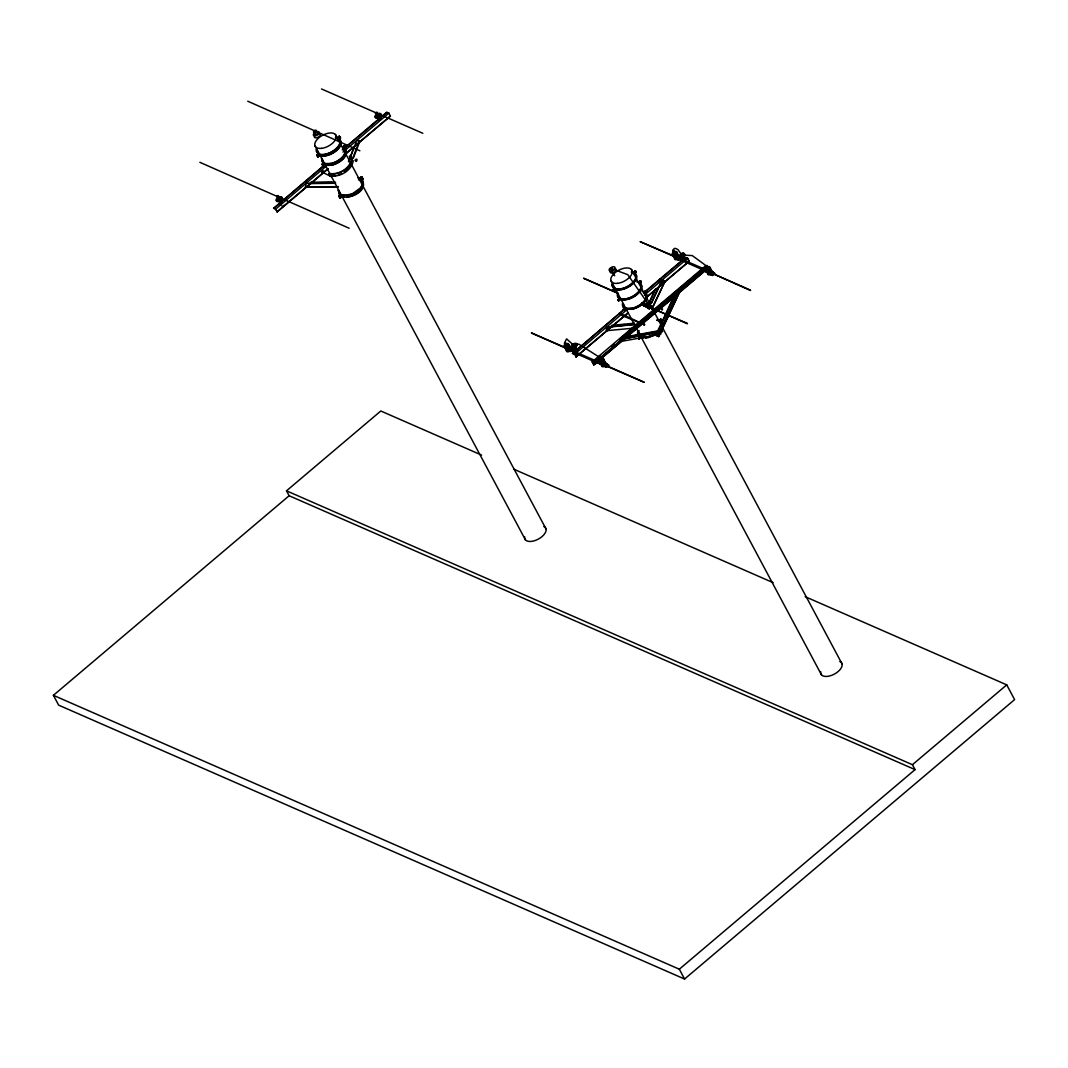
<?xml version="1.0" encoding="UTF-8"?>
<svg xmlns="http://www.w3.org/2000/svg" width="1068" height="1068" viewBox="0 0 1068 1068"><rect width="100%" height="100%" fill="white"/><g stroke="black" fill="none" stroke-linecap="round" stroke-linejoin="round"><path stroke-width="1.5" d="M661.372 325.473L661.386 323.564M617.357 294.02L617.331 295.969L619.854 299.214L618.105 300.482L620.375 299.08A12.883 6.728 -28.1 0 0 636.915 294.354A12.883 6.728 -28.1 0 0 638.984 283.327C637.89 282.379 641.054 279.99 641.281 281.912L639.518 283.18L638.944 282.353L640.386 280.937L638.998 283.314M617.704 296.664L617.758 293.9M618.105 296.477L618.118 294.594M597.96 363.24C596.331 357.606 598.294 364.362 601.698 364.054M597.946 362.372L598.053 361.037L599.001 361.692M601.858 364.281C593.568 362.426 600.203 360.944 597.666 361.238C597.332 358.528 597.853 363.761 598.721 361.892M600.59 361.932L599.442 363.547L598.387 361.505M598.187 361.505C596.198 360.37 601.418 364.468 598.347 361.331M600.723 363.254C598.013 364.121 601.15 361.011 598.507 361.358M600.576 363.08C601.604 362.599 597.279 364.028 600.456 361.892M621.856 339.183L621.83 341.44L621.643 338.836M623.752 338.89L662.454 331.334L623.752 338.89L621.87 338.062M660.344 331.667L660.531 334.257L660.571 330.88L662.454 331.707M323.511 164.258L323.457 165.3M341.359 158.705L341.346 159.426M705.654 271.165L706.415 271.352M706.469 270.151L706.162 271.552L707.323 272.22M707.323 270.711L707.51 272.073L706.322 270.858M705.828 271.098C707.203 268.535 704.399 271.552 706.869 272.06M707.163 272.086L706.963 270.658M703.839 271.365L703.278 270.351L707.056 271.365M683.587 259.431L683.72 259.23A1.909 1.509 -66.4 0 1 684.041 258.95L684.107 259.083A1.909 1.509 -66.4 0 1 683.787 259.364L683.654 259.431M598.187 361.745L598.44 362.439M599.014 362.332L598.254 363.227L595.423 361.398L594.329 362.332L595.196 363.574L594.329 362.332M600.59 362.76L599.629 363.494M596.077 363.494C592.86 361.238 597.599 364.148 595.17 362.893C596.358 363.28 596.598 362.906 595.317 361.825C595.036 363.828 598.067 363.627 598.214 362.145M594.956 362.292L595.944 362.826L595.103 362.893M598.08 361.625L597.012 360.597L598.173 361.064M598.133 361.251L597.079 360.53M575.959 354.776L576.653 354.389M576.012 353.188L576.68 354.322L576.173 353.268M597.546 362.8C599.655 364.589 599.629 360.423 598.254 363.227M600.803 362.079C597.786 362.586 603.206 364.495 600.149 363.814M598.214 361.932L598.627 363.24M600.323 362.506L601.871 364.095M704.293 271.299L703.011 270.778L703.959 270.658M703.745 271.272L703.078 270.805L703.799 271.058M594.809 362.666L595.677 363.067L594.983 362.893M598.481 360.957L596.785 360.584L597.96 361.398M597.279 360.45L597.8 361.171L597.292 360.557M339.237 138.146L338.609 137.291L339.33 138.266M318.05 154.847L318.544 155.995L318.144 154.967M353.268 160.721C351.813 170.733 339.29 177.742 329.718 175.833L329.211 173.403C338.289 175.219 350.171 168.57 351.546 159.065L349.329 156.369L349.877 155.901L352.213 158.758C350.758 168.771 338.236 175.779 328.664 173.87M634.899 324.272L606.998 327.022L606.49 330.706L606.757 327.302L634.659 324.552M573.369 351.479C573.356 349.102 574.571 351.439 575.038 351.265C573.77 350.664 573.009 352.013 573.903 352.48L572.702 351.492M574.531 351.198L573.449 352.066L573.81 350.077M574.851 351.706L573.81 350.397L573.463 351.919M575.438 351.893L575.879 351.505M575.185 351.185L576.159 351.759L574.29 350.931L576.266 351.826L574.357 350.664L574.731 351.933M339.958 196.312L340.185 196.592M361.438 178.596L361.825 179.13M377.845 114.743C381.757 114.57 374.694 117.921 377.538 114.903M597.826 361.051L596.972 360.81M572.849 351.038L573.035 350.09L572.875 350.825M573.236 351.305L573.529 350.411L572.822 350.518M573.796 351.465C573.236 351.706 574.491 351.412 574.197 350.331M573.89 351.546L573.262 350.171M572.595 350.958L573.836 352.32L573.983 351.666M576.146 351.879L574.985 351.385L575.839 351.959M344.07 147.437L343.669 146.69L344.457 147.811M643.657 305.461L643.136 302.978M642.949 304.393L643.657 303.979C645.953 304.18 642.936 306.369 642.349 304.113M644.284 304.594L645.019 304.513L643.817 305.515M643.016 304.807C643.31 306.823 647.021 304.58 644.591 303.859M645.913 304.727L642.589 303.272L645.646 304.74L645.165 306.022L643.964 305.702L645.005 306.409M644.418 303.779C644.057 307.063 647.382 304.113 644.979 306.276M646.047 306.329L648.183 303.566L648.356 304.874M635.273 272.153L635.019 272.126M659.85 320.2L660.852 320.534L660.184 320.347M625.808 307.971L572.568 353.481L624.606 309.133M644.391 303.819L642.202 303.632L642.696 303.085M642.722 303.272L642.375 304.46M573.623 352.24L573.009 350.958M618.973 299.841L619.28 300.015M638.611 282.633A12.883 6.728 -28.1 0 1 636.555 293.673A12.883 6.728 -28.1 0 1 620.027 298.373L618.265 300.081L619.974 298.733L621.95 299.227A13.337 6.969 -28.1 0 0 636.808 293.78L636.822 293.713A13.337 6.969 -28.1 0 0 640.546 283.487M639.825 282.139L640.039 282.326M706.015 270.484L705.254 271.205L706.482 271.192M323.631 171.494L322.616 170.106L321.548 171.881L331.027 176.474L332.508 175.739L332.135 174.111L330.653 174.832L331.027 176.474M617.771 293.313L583.542 278.227L617.878 293.073M645.539 304.58L643.083 303.339M644.818 306.222C644.084 302.871 644.538 304.874 643.537 304.927M645.005 305.795C647.181 308.438 641.454 301.657 646.407 305.582M642.028 304.06L644.164 305.595L644.765 304.487M644.097 305.168C646.006 303.058 644.231 307.143 644.485 304.847M641.948 303.152L645.606 305.248L644.858 304.46M645.993 305.501L644.485 304.206M679.355 256.801L682.038 253.837M682.385 260.993L680.917 258.322M680.89 260.165C683.707 263.529 681.531 256.56 680.97 259.471M682.238 259.511L682.826 260.952L680.703 259.391M680.516 259.27L680.543 258.469L683.12 258.977M682.292 258.923L681.758 260.272L680.583 258.523M682.011 259.471L681.237 260.405L682.038 259.884M681.17 259.858L682.372 260.298L681.09 259.871M682.345 260.071L683.2 259.097M681.184 258.589C683.333 258.616 683.186 260.872 681.985 258.897M682.812 260.272L682.479 258.923M682.919 259.164L682.719 260.378L681.01 260.392L681.838 260.766M600.964 357.9L600.269 358.728L599.629 358.074L600.697 357.406L600.016 358.701M641.948 303.646C641.334 302.831 643.47 305.755 644.712 306.156M642.095 303.499L644.324 305.662M643.43 305.168L643.323 303.432M644.752 305.715L645.352 304.781L646.527 305.314M643.363 304.473L642.789 303.566M643.056 304.46L643.657 303.979M644.338 305.595L643.51 304.086M643.47 304.767C645.165 303.152 643.83 305.675 642.576 304.407M648.863 304.126L649.971 303.966L649.704 304.874A2.75 1.442 -28.1 0 1 648.69 305.728C644.431 307.918 651.507 308.065 649.931 305.408M649.905 304.567C652.668 306.196 644.178 307.731 649.371 308.839L651.987 306.623L650.172 305.448M682.666 260.245L682.719 259.991M344.337 147.664L344.136 147.064M599.215 362.626L600.056 361.972M599.402 362.466L599.415 363.4L600.55 363.013M703.612 270.872L704.039 271.486M706.696 268.615A2.617 1.362 -28.1 0 0 706.282 270.858C707.457 272.687 706.375 272.14 706.602 270.711A2.336 1.215 -28.1 0 0 707.977 271.753A2.336 1.215 -28.1 0 0 710.634 270.097A2.336 1.215 -28.1 0 0 709.739 268.709M707.176 271.419L707.55 270.685M359.222 191.119L359.208 190.745M323.924 164.953L323.697 165.3M323.644 165.233L323.551 164.445M597.679 361.398L597.466 362.452M599.001 362.439L598.04 363.254M599.575 362.386L600.99 363.828M600.496 362.626L600.309 363.547M600.376 362.533L600.069 363.627L600.51 362.573M363.494 185.111C361.518 192.16 353.842 195.991 347.047 196.939M643.51 303.125C644.271 304.821 641.387 302.524 642.455 304.18M573.543 351.265L574.517 350.571M595.423 361.398C596.785 360.81 596.545 363.254 596.158 360.784L597.252 359.849L598.12 361.091M639.078 330.533L638.384 334.591M644.137 304.473L643.15 303.499M645.299 305.074C644.551 303.098 644.525 307.864 645.9 305.074M680.917 259.858L681.638 260.619L682.318 259.751M597.639 361.825L597.226 360.81M573.115 351.025L573.73 350.317M597.426 362.666L596.158 360.784M597.666 362.332L598.828 362.533M348.462 161.548L354.309 146.343M348.689 161.655L356.872 140.349L359.782 141.376L353.361 158.117M352.841 157.917L359.275 141.176M643.817 303.753L643.256 304.407L644.378 303.993M646.3 305.942L645.953 304.807M707.19 270.965L707.603 271.699M707.497 271.058L707.39 272.033M680.396 258.696L681.344 260.272M595.063 362.466L595.957 362.826M680.516 258.75L680.516 259.497M680.984 258.963L680.984 259.698M681.678 259.537L682.132 259.738M648.396 304.954L646.701 305.501L646.314 304.781L647.769 303.232M649.611 302.952L647.875 304.767L646.127 304.887M649.811 303.339L648.556 305.261M576.466 349.797L576.279 349.783A1.762 1.388 -66.4 0 0 575.959 350.064L576.026 350.197A1.762 1.388 -66.4 0 0 576.36 349.917L576.48 349.743M649.09 302.538L655.298 289.281M658.742 281.925L660.131 278.975L665.004 281.244L651.894 309.226M648.676 304.14L655.578 289.415M659.023 282.059L660.131 278.975M651.186 303.445L662.227 279.896M651.24 303.486L662.28 279.936M651.667 309.119L665.004 281.244M658.702 336.607L679.208 292.846L658.702 336.607L655.712 335.152L674.802 294.421M656.206 335.392L676.004 293.139M657.808 336.073L678.313 292.312L658.088 336.206L655.712 335.152M643.096 304.206L643.644 303.272M564.852 342.267L566.587 338.876L573.823 345.351M595.196 362.346L595.957 363.147M642.495 303.379L641.841 303.379M598.093 361.785L598.16 362.519M600.109 362.519L600.576 362.119A2.336 1.215 -28.1 0 0 601.618 363.614A2.336 1.215 -28.1 0 0 604.515 361.798A2.336 1.215 -28.1 0 0 603.046 360.597M682.372 260.005L683.066 261.033L682.011 260.272M682.599 260.325L682.852 261.019M682.706 260.445L681.598 260.645M598.801 362.105L599.629 361.892M573.623 351.065L574.304 350.718M644.671 304.861L643.256 305.021L643.937 305.488M645.82 305.622L644.832 306.022M705.708 270.364L706.535 269.844M278.107 198.741C277.146 201.318 282.312 197.86 279.215 198.061M605.089 365.149L606.344 364.655L605.129 365.683A1.629 0.854 -28.1 0 0 606.504 364.548A1.629 0.854 -28.1 0 0 606.37 363.561L608.747 365.349L606.384 367.339L604.021 365.55M351.519 165.3L344.604 172.068M597.84 361.331L597.399 361.091M648.476 307.023L649.571 308.252L651.146 306.93L649.918 306.382M649.397 305.915L647.969 306.77M573.289 351.839L574.357 351.372L573.876 350.771M574.077 351.799L574.758 351.345M681.09 258.87L681.357 260.178M323.337 164.232L323.551 164.966L323.177 164.072M564.839 343.776C564.932 342.04 566.721 344.016 564.451 343.148L565.519 342.481L564.451 343.148M673.067 251.688C673.16 249.952 674.949 251.928 672.68 251.06L673.748 250.393L672.68 251.06M676.244 256.867L677.165 256.974L676.525 256.694M707.149 266.065L706.455 266.893L705.815 266.239L706.882 265.572L706.202 266.866M643.87 304.433L644.578 304.273M647.942 302.845L647.555 303.379M598.921 361.905L599.709 361.678M595.677 362.573L595.13 362.332M576.173 353.868L576.173 353.415M360.37 178.583L361.238 180.212L363.027 178.93L362.145 177.288L360.37 178.583L361.918 179.624C368.82 190.291 350.931 199.609 341.84 196.632L340.412 198.074L339.224 196.365L340.986 194.643L346.179 195.297L352.507 193.642L360.437 187.941L361.918 185.672L362.493 181.493L358.447 179.771M339.224 196.365L340.972 195.003C349.73 197.26 362.84 191.239 362.906 181.306M340.105 197.994L341.853 196.285L344.216 196.899M335.632 137.145L337.648 137.652L339.063 136.237L340.091 137.692M335.392 137.438L337.622 137.999L338.302 139.427A12.963 6.768 -28.1 0 1 336.246 150.535A12.963 6.768 -28.1 0 1 319.599 155.26L318.851 153.885A12.963 6.768 -28.1 0 0 335.512 149.16A12.963 6.768 -28.1 0 0 337.555 138.039L339.357 136.317M342.241 149.894L386.736 112.22L388.845 113.141L390.407 116.078L345.912 153.752A13.016 6.795 -28.1 0 0 343.522 149.053L345.284 147.357L344.35 145.608L342.948 147.01L344.043 148.933L345.792 147.664L344.977 146.129L342.708 147.531A13.016 6.795 -28.1 0 1 345.151 152.083A12.776 6.675 -28.1 0 1 332.041 163.19A13.016 6.795 -28.1 0 1 324.165 163.23L322.429 164.913L324.138 163.578L332.001 163.457A13.216 6.902 -28.1 0 0 345.565 151.976L345.511 150.001M322.322 161.989L323.724 162.963L322.002 164.232L323.244 166.434L325.179 164.579L324.258 162.843A12.896 6.742 -28.1 0 1 321.828 158.331M344.35 145.608L342.654 146.943L343.843 148.786L345.792 147.664M323.244 166.434L324.952 165.099L332.815 164.979A13.216 6.902 -28.1 0 0 346.379 153.498L346.339 151.523L343.228 147.397L344.977 146.129M343.589 148.679L345.284 147.357M361.278 176.914C363.48 181.413 361.425 174.177 359.836 178.356L357.82 177.835M361.585 176.994C358.314 178.543 361.011 181.734 363.027 178.93M631.548 271.846L633.538 272.353L635.246 271.005L633.871 273.381A12.843 6.715 -28.1 0 1 631.842 284.395A12.843 6.715 -28.1 0 1 615.342 289.081L613.272 290.616L614.808 289.201L613.019 287.532M635.246 271.005L633.511 272.687A12.843 6.715 -28.1 0 1 631.482 283.714A12.843 6.715 -28.1 0 1 614.968 288.387L612.698 289.788L614.447 288.52M635.62 271.699L633.911 273.034L631.909 272.527M657.047 319.999L659.063 320.507L660.772 319.172L659.73 321.281M656.807 320.293L659.036 320.854L660.772 319.172M661.145 319.866L659.437 321.201L659.063 320.507M316.582 149.119L317.49 152.59L319.078 153.699L317.103 155.581L318.13 157.036L319.559 155.608L321.561 156.115A13.403 7.009 -28.1 0 0 336.5 150.655A13.403 7.009 -28.1 0 0 340.251 140.282L338.089 137.919L339.851 136.637L337.888 137.772M317.396 155.648L318.825 154.233L320.814 154.727A13.403 7.009 -28.1 0 0 335.766 149.266A13.403 7.009 -28.1 0 0 339.504 138.907L338.089 137.919M316.181 149.226L316.235 151.215L318.544 153.819L316.796 155.087L317.837 156.956L319.813 155.074M613.232 290.069L614.647 288.654L613.593 290.763L613.232 290.069L613.886 290.83L615.301 289.415L617.277 289.922A13.283 6.942 -28.1 0 0 632.096 284.502A13.283 6.942 -28.1 0 0 635.807 274.236L634.032 272.567L635.78 271.299L636.154 271.98L634.405 273.248M613.513 290.149L614.941 288.734L616.917 289.228A13.283 6.942 -28.1 0 0 631.735 283.821A13.283 6.942 -28.1 0 0 635.447 273.541L634.032 272.567M618.265 300.081L618.626 300.776L620.054 299.347L619.694 298.666L617.745 299.801L619.493 298.519L619.854 299.214M618.626 300.776L620.348 299.427L622.324 299.921A13.337 6.969 -28.1 0 0 637.169 294.474A13.337 6.969 -28.1 0 0 640.92 284.181L639.518 283.18M623.725 309.72L625.14 308.305L624.086 310.414L623.725 309.72L624.38 310.481L625.795 309.066L633.564 308.919A13.35 6.982 -28.1 0 0 647.128 297.438L647.115 295.476L644.525 292.218L646.274 290.95L646.634 291.631L644.898 292.899L644.525 292.218M624.006 309.8L625.434 308.385L633.204 308.225A13.35 6.982 -28.1 0 0 646.754 296.744L646.754 294.781M642.055 291.497L644.031 292.005L645.74 290.656L644.364 293.032A12.669 6.622 -28.1 0 1 646.727 297.545A12.909 6.742 -28.1 0 1 633.618 308.652A12.669 6.622 -28.1 0 1 625.835 308.732L623.765 310.267L625.301 308.852L623.525 307.183M646.634 291.631L644.685 292.766L645.74 290.656M644.404 292.685L646.113 291.35M636.728 281.805L638.664 282.286L640.386 280.937M640.747 281.632L639.038 282.967L638.664 282.286M639.265 339.25L638.611 338.489L640.052 337.061L638.984 339.17L640.707 337.822L648.463 337.622L654.697 334.791M601.15 363.721L601.738 364.028M598.788 363.36L599.442 362.052M601.644 364.228L601.217 363.787M338.302 139.427L340.585 138.012L338.823 139.294M322.002 164.232L324.258 162.843M342.948 147.01L343.522 149.053M328.116 168.824L277.266 211.878L275.624 209.141L273.742 208.313L324.445 164.966M273.742 208.313L323.324 166.328M344.937 148.038L378.005 120.043M380.542 117.894L386.896 112.514L388.779 113.328M275.624 209.141L326.541 165.874M343.002 152.083L388.845 113.141M282.166 206.578L283.581 205.39M277.039 211.784L327.889 168.731M345.698 153.658L390.407 116.078M289.134 495.739L53.4 695.321L679.328 969.21L915.062 769.614L289.134 495.739L286.504 490.826L380.795 410.993L481.561 455.075M573.182 346.339L574.344 344.67L574.971 345.311M572.929 345.872L574.717 344.831M681.13 255.866L682.612 254.358L685.149 259.123L683.44 260.192L681.905 257.308M680.903 255.426L682.612 254.358M682.839 254.798L681.197 255.559M571.887 349.223L570.739 350.905L572.154 349.703L569.831 348.582M568.536 350.171L570.379 350.985L572.995 349.476L570.646 351.465L569.07 351.158A1.629 0.854 -28.1 0 0 570.833 350.811A1.629 0.854 -28.1 0 0 571.727 349.503M679.275 259.03L677.686 258.256L679.141 258.897L680.823 258.189M677.219 258.656L679.061 259.457L681.678 257.962L679.315 259.951L677.739 259.644A1.629 0.854 -28.1 0 0 679.835 259.043M643.604 292.899L685.563 257.388L687.659 258.296L689.234 261.246L647.275 296.771M646.3 291.043L683.173 259.831M575.185 351.786L577.481 350.024L575.292 351.866M683.44 260.192L685.149 259.123M627.904 308.892L574.451 354.296L572.568 353.481M644.364 295.102L687.659 258.296M576.119 354.856L577.187 353.949M627.984 312.817L575.866 356.952L628.211 312.911M647.061 296.677L689.234 261.246M647.115 303.272L647.849 302.644M649.371 308.839L645.753 306.503L647.502 305.021M648.343 307.717L650.879 306.436M649.104 308.345L651.72 306.129M674.068 297.064L593.755 364.789L592.179 361.838L705.334 266.039L707.59 267.254M597.639 357.927L600.189 355.764M611.63 346.085L614.167 343.923M619.253 339.624L705.708 266.426M706.882 265.572L705.815 266.239M592.179 361.838L594.275 362.76L707.43 266.947M593.982 364.882L592.553 362.226L594.435 363.053L706.322 268.322M594.943 363.454L596.037 362.533M595.57 361.932L597.693 361.278M593.755 364.789L622.991 340.024M626.809 336.794L673.855 296.971M677.659 293.74L704.359 271.138M676.618 294.915L704.586 271.232M712.356 274.489L710.901 273.849L712.356 274.489L713.771 273.288L712.049 272.153L711.008 273.395M710.42 274.249L712.263 275.05L714.892 273.541L712.53 275.544L710.167 273.755M605.009 366.137L607.892 365.576L606.477 366.778L604.835 365.79M604.274 366.044L606.117 366.845L608.747 365.349M286.504 490.826L912.432 764.701L1006.737 684.868L1014.6 699.607L684.575 979.036L58.647 705.147L53.4 695.321M595.971 362.586L595.77 363.254M595.824 363.374L596.024 362.706M647.315 302.685L627.77 274.636L612.084 268.869M672.88 250.139C673.187 251.688 673.054 248.243 675.23 248.337L677.926 249.485L681.611 254.825M599.816 357.153L600.269 357.767L578.789 344.123L574.01 345.431M648.45 304.781C644.017 309.226 653.776 303.552 648.89 304.513M649.785 306.089L647.862 307.197L645.753 306.503M702.57 270.351L703.131 271.392L704.199 270.578M703.131 271.392L704.119 270.978M659.356 320.587L659.971 321.508L661.733 320.226C661.185 317.984 657.261 321.895 660.598 322.029L661.746 324.258M661.359 319.546L659.61 320.827L661.786 323.39M661.733 320.226L659.45 321.642L660.972 322.723M324.659 164.712L322.923 165.967L324.872 164.846M339.544 197.7L338.676 196.058L340.452 194.776L338.997 193.762L338.943 191.759M635.78 271.299L633.831 272.42L634.192 273.114L636.154 271.98M640.907 281.218L639.158 282.499L640.56 283.474M639.318 283.047L641.281 281.912M644.324 292.071L646.274 290.95M623.765 310.267L623.191 309.44L624.94 308.171M625.14 308.305L623.191 309.44M319.279 155.207L317.53 156.475L319.492 155.354M362.145 177.288L360.143 178.423L361.011 180.065M682.519 259.377L682.332 258.91M647.221 303.539L649.437 302.618L649.491 304.487A2.75 1.442 -28.1 0 1 648.49 305.341L646.994 305.715L647.261 304.807A2.75 1.442 -28.1 0 1 648.263 303.953M599.281 363.16L598.574 363.387M597.826 363.2L600.189 363.36M600.189 358.087L600.51 357.379M673.961 256.453L640.092 241.635L674.122 256.093M566.908 348.248L531.343 332.896L566.734 348.609M607.211 366.364L644.271 382.317L607.412 366.03M687.311 323.778L650.412 307.517L687.485 323.417M750.39 290.496L713.704 274.009L750.59 290.162M683.053 260.739L682.278 260.859M682.212 260.472L682.759 261.166M705.521 271.539L705.694 271.526M705.855 271.285L707.59 272.14M706.335 269.897L705.534 271.112M706.308 266.306L706.696 265.545M708.538 269.43L707.697 269.657M598.868 361.651L599.709 361.745M705.347 270.778L704.6 270.805M653.309 334.658L648.089 336.941L640.346 337.128L638.611 338.489M711.729 273.755L712.49 272.847A1.629 0.854 -28.1 0 0 712.516 271.753L710.674 270.952L714.625 273.048M605.957 365.803L605.129 365.803M644.418 304.5L644.938 306.115M600.47 363.681L599.922 362.679L598.467 362.893M599.308 363.507L599.922 363.414M318.09 155.461L317.823 155.194M648.65 303.739L649.771 303.579M648.863 305.141L647.755 305.969L648.81 304.727M706.095 271.552L707.203 272.18M338.249 175.085L341.466 173.817M707.643 271.833L706.882 271.632M322.856 172.509L322.042 172.535M677.593 292.952L677.713 294.154M643.256 304.74L642.028 304.367M674.736 252.675L674.041 253.503L674.736 252.675A2.617 1.362 -28.1 0 1 677.379 253.557A2.617 1.362 -28.1 0 1 673.774 255.799A2.617 1.362 -28.1 0 1 673.561 253.436M603.78 363.614L603.086 364.442L604.034 363.641M682.759 253.53C689.594 253.089 676.645 261.393 679.862 254.851C685.856 248.951 685.069 258.389 679.235 256.721M573.169 351.452L573.823 351.786M645.192 337.288L648.142 336.674M645.553 337.969L651.573 336.22A13.243 6.929 -28.1 0 0 654.55 334.618M711.715 272.647L713.771 273.288M711.275 273.902L711.795 274.129A1.629 0.854 -28.1 0 0 713.104 272.74L712.516 271.753M623.271 337.288L660.358 330.412L662.454 331.334M626.716 337.168L636.381 335.365M639.612 334.778L658.956 331.187M621.603 341.346L660.531 334.257M599.442 363.547L598.721 362.613M611.47 325.446L634.445 323.19M618.012 325.179L624.566 324.538M627.851 324.218L634.419 323.564M606.49 330.706L634.606 328.05M336.5 150.054L336.019 149.854M649.878 305.929C650.986 303.699 649.397 307.451 647.528 307.05M332.455 175.886L335.178 175.793M621.896 315.527L644.725 324.832L619.507 313.058L618.959 314.246M576.68 353.788L592.994 361.011M310.561 182.348L335.219 182.041M312.15 182.708L331.881 182.468M335.672 182.988L306.075 183.349L305.555 187.14L338.436 186.74M309.093 183.589L335.405 183.269M305.328 187.047L338.209 186.646M647.622 306.169L647.475 305.194A2.75 1.442 -28.1 0 1 647.755 304.887M569.818 348.261L568.91 349.036L569.925 348.288A1.629 0.854 -28.1 0 1 570.899 348.181L572.742 348.982M645.686 306.423L644.458 306.022M681.905 254.958L692.291 255.599L706.295 265.865M707.083 272.14L706.896 271.379M642.909 338.009L640.373 336.794M680.556 257.695L678.727 257.014A2.617 1.362 -28.1 0 1 675.336 258.75A2.617 1.362 -28.1 0 1 674.696 256.827M645.459 306.596L642.202 304.554M644.538 324.018L643.991 325.193M339.117 138.119L339.21 137.558M681.264 258.376L682.772 259.043M683.013 261.073L680.596 260.165M705.401 271.486L707.523 272.313M321.521 88.964L422.835 133.3M378.272 114.703L376.857 115.891M681.411 257.468L679.835 257.148M685.402 260.766L703.492 268.669M677.953 258.75L679.141 258.897M684.855 261.94L701.422 269.189M675.897 258.83L677.739 259.644M647.822 306.73L646.861 306.69M277.987 199.289L278.708 200.103M273.595 208.02L275.691 208.941L277.266 211.878M569.324 347.861L572.995 349.476M604.448 363.32L608.48 364.856M597.906 360.61L598.534 361.411M607.625 365.082L606.17 364.455L607.892 365.576M572.154 349.703L570.419 348.582M576.974 352.574L595.05 360.477M596.184 363.067L595.503 363.133M572.408 353.188L574.504 354.109L576.079 357.046M513.615 469.106L773.152 582.674M805.205 596.692L1006.737 684.868M247.763 101.22L359.863 150.788M199.89 162.323L349.129 228.232M704.039 269.763L704.92 269.563L704.373 268.976M573.636 349.984L575.358 351.105M599.722 363.654L600.59 363.948M702.958 270.751L703.692 271.192L702.998 270.751M573.022 351.893L573.583 352.08M642.682 304.66L645.272 306.369M704.92 268.829C707.043 270.711 701.556 269.523 704.159 271.072M643.256 304.407L646.14 306.396M359.809 178.703L363.36 183.122M361.238 180.212L362.786 181.266M638.41 338.115L638.557 338.649M316.796 155.087L318.758 153.966L319.559 155.608M340.986 194.643L339.384 193.535L339.357 191.653M338.676 196.058L340.665 194.923L341.533 196.552M614.808 289.201L612.151 285.917L612.111 283.941M344.043 148.933L345.471 149.921M712.316 272.647L712.49 272.847A2.617 1.362 -28.1 0 1 709.179 274.917A2.617 1.362 -28.1 0 1 708.351 272.981L708.591 273.435M625.301 308.852L623.899 307.878A13.283 6.942 -28.1 0 1 623.018 304.3M644.898 292.899L646.287 293.874M659.971 321.508L661.346 322.483M618.505 297.318L620.375 299.08L618.132 297.558M350.384 158.331L351.879 159.426M681.157 260.218L681.905 260.592M643.176 305.128L643.844 305.635M685.082 261.34L685.656 262.341M318.224 153.979L317.316 150.495M317.85 154.206L316.916 150.615M340.251 195.164L338.489 190.011M339.878 195.404L338.075 190.131M323.257 163.724L321.428 158.438M689.007 261.153L687.592 258.496L685.563 257.388M683.306 256.106L684.855 258.99M682.198 257.428L683.734 260.312M912.432 764.701L915.062 769.614M635.58 271.152L635.941 271.833M646.073 290.803L646.434 291.484M640.707 281.084L641.067 281.765M661.159 319.399L661.533 320.08M634.953 270.938L635.326 271.619M645.459 290.589L645.82 291.27M640.106 280.871L640.466 281.551M660.478 319.092L660.852 319.786M633.538 272.353L633.871 273.381M644.031 292.005L644.364 293.032M631.468 269.483L842.078 663.936M647.301 307.183L647.822 308.158M612.431 271.432L614.674 275.651M612.057 271.272L614.3 275.491M610.896 280.457L821.506 674.896M614.941 288.734L615.301 289.415M625.434 308.385L625.795 309.066M619.974 298.733L620.348 299.427M640.159 336.847L640.707 337.822M618.546 300.148L618.919 300.842M612.698 289.788L613.272 290.616M617.745 299.801L618.305 300.629M597.252 359.849L597.866 360.984M596.678 361.011L597.279 362.132M595.944 361.625L596.545 362.76M575.599 346.486L577.481 350.024M574.183 347.687L576.066 351.225L573.81 347.527M570.899 348.181L571.153 348.675A1.629 0.854 -28.1 0 0 570.165 348.675M379.594 116.626L380.849 118.989M377.551 116.652L379.434 120.19M377.805 117.667L379.06 120.03M361.918 177.141L362.8 178.783M339.651 136.49L340.585 138.012M344.777 145.996L345.591 147.517M339.063 136.237L339.798 137.625M344.07 145.542L344.991 147.277M337.929 137.732L338.623 139.147M337.648 137.652L338.356 139.374M335.419 134.501L546.028 528.954M314.846 145.462L329.772 173.43M331.307 176.327L525.456 539.914M323.938 163.11L324.952 165.099M340.972 195.003L341.84 196.632M323.844 163.497L324.659 165.019M318.531 154.152L319.265 155.541M322.202 164.365L323.537 166.515M339.544 196.445L340.412 198.074M280.123 198.902L282.192 202.786M280.443 200.036L281.832 202.626M279.402 201.398L280.777 203.988M279.028 201.238L281.111 205.123M679.328 969.21L684.575 979.036M702.771 270.471L703.331 271.512M617.731 295.796L618.866 298.012M642.722 304.153L643.176 304.834M680.837 259.711L680.236 259.19M637.956 331.974L638.023 333.897M637.916 332.775L637.983 334.765M637.556 332.095L637.609 334.084M612.485 284.635L612.525 286.611M678.727 256.894L678.727 257.001A2.617 1.362 -28.1 0 0 677.512 255.332M839.902 661.519A11.761 6.141 -28.1 0 1 834.295 674.135A11.761 6.141 -28.1 0 1 820.731 671.745M543.852 526.537A11.761 6.141 -28.1 0 1 538.245 539.153A11.761 6.141 -28.1 0 1 524.682 536.75M316.755 132.686A1.629 0.854 -28.1 0 1 317.57 133.78A1.629 0.854 -28.1 0 1 315.207 134.755A1.629 0.854 -28.1 0 1 315.607 133.166M379.38 113.916A3.271 1.709 -28.1 0 1 381.022 115.745A3.271 1.709 -28.1 0 1 377.137 118.174A3.271 1.709 -28.1 0 1 375.482 116.345M375.869 115.785A3.271 1.709 -28.1 0 1 376.417 115.237M377.525 113.769A3.271 1.709 -28.1 0 1 380.795 114.97A3.271 1.709 -28.1 0 1 375.936 117.56A3.271 1.709 -28.1 0 1 376.764 114.169M281.218 197.366A3.271 1.709 -28.1 0 1 281.445 200.13A3.271 1.709 -28.1 0 1 276.906 201.411A3.271 1.709 -28.1 0 1 278.241 198.207M278.655 197.153A3.271 1.709 -28.1 0 1 281.925 198.368A3.271 1.709 -28.1 0 1 277.066 200.958A3.271 1.709 -28.1 0 1 277.894 197.553M318.478 133.567A3.271 1.709 -28.1 0 1 320.133 135.396A3.271 1.709 -28.1 0 1 316.235 137.825A3.271 1.709 -28.1 0 1 314.579 135.996M315.888 132.045A3.271 1.709 -28.1 0 1 319.239 133.073A3.271 1.709 -28.1 0 1 314.726 135.89A3.271 1.709 -28.1 0 1 314.473 132.926M322.79 161.962A12.896 6.742 -28.1 0 1 322.75 160.066M327.182 165.313A13.016 6.795 -28.1 0 0 332.856 164.712A12.776 6.675 -28.1 0 0 345.218 155.754M604.982 363.32A2.617 1.362 -28.1 0 1 606.304 364.789A2.617 1.362 -28.1 0 1 603.18 366.738A2.617 1.362 -28.1 0 1 601.858 365.269M603.847 362.466A2.617 1.362 -28.1 0 1 605.85 363.654A2.617 1.362 -28.1 0 1 602.472 365.763A2.617 1.362 -28.1 0 1 601.644 363.841M604.087 361.531A2.336 1.215 -28.1 0 1 604.982 362.92A2.336 1.215 -28.1 0 1 602.312 364.575A2.336 1.215 -28.1 0 1 600.964 363.48M603.874 359.502A2.617 1.362 -28.1 0 1 602.312 362.452L602.979 361.678L602.285 362.506A2.617 1.362 -28.1 0 1 599.762 361.344M710.554 271.606A2.617 1.362 -28.1 0 1 712.556 272.807A1.629 0.854 -28.1 0 1 710.781 273.822M710.634 270.511A2.617 1.362 -28.1 0 1 711.875 272.113A2.617 1.362 -28.1 0 1 708.471 273.929A2.617 1.362 -28.1 0 1 707.83 272.006M709.406 270.858A2.617 1.362 -28.1 0 1 710.033 270.631M710.714 269.737A2.336 1.215 -28.1 0 1 710.741 271.606A2.336 1.215 -28.1 0 1 707.724 272.714A2.336 1.215 -28.1 0 1 707.697 270.845M710.06 267.668A2.617 1.362 -28.1 0 1 709.646 269.91A2.617 1.362 -28.1 0 1 706.282 270.858M676.618 253.53A2.336 1.215 -28.1 0 1 677.326 255.185A2.336 1.215 -28.1 0 1 674.202 256.587A2.336 1.215 -28.1 0 1 674.041 254.678M675.537 253.743A2.336 1.215 -28.1 0 1 676.097 253.583M679.502 256.947A2.617 1.362 -28.1 0 1 676.538 259.671A2.617 1.362 -28.1 0 1 675.23 257.802M676.618 254.571A2.336 1.215 -28.1 0 1 678.033 255.906A2.336 1.215 -28.1 0 1 674.869 257.588A2.336 1.215 -28.1 0 1 674.562 255.666M567.869 345.672A2.336 1.215 -28.1 0 1 569.351 346.873A2.336 1.215 -28.1 0 1 566.441 348.689A2.336 1.215 -28.1 0 1 565.466 347.167M571.273 349.049A2.617 1.362 -28.1 0 1 570.819 350.317M570.379 350.745A2.617 1.362 -28.1 0 1 567.722 351.826A2.617 1.362 -28.1 0 1 566.534 350.785M569.805 348.395A2.617 1.362 -28.1 0 1 571.113 348.729M568.67 347.541A2.617 1.362 -28.1 0 1 570.672 348.729A2.617 1.362 -28.1 0 1 567.295 350.838A2.617 1.362 -28.1 0 1 566.467 348.916M568.91 346.606A2.336 1.215 -28.1 0 1 569.618 348.261A2.336 1.215 -28.1 0 1 566.494 349.663A2.336 1.215 -28.1 0 1 566.334 347.754M568.697 344.577A2.617 1.362 -28.1 0 1 567.135 347.527A2.617 1.362 -28.1 0 1 564.585 346.419M606.023 363.988A1.629 0.854 -28.1 0 1 606.384 365.456A1.629 0.854 -28.1 0 1 603.981 365.71M604.541 366.538A1.629 0.854 -28.1 0 1 604.341 365.683M605.903 364.548A1.629 0.854 -28.1 0 1 606.904 364.535M711.782 272.26A1.629 0.854 -28.1 0 1 713.104 272.74A1.629 0.854 -28.1 0 0 711.662 272.887M711.688 274.142A1.629 0.854 -28.1 0 1 710.127 273.915M710.687 274.73A1.629 0.854 -28.1 0 1 710.487 273.889M679.849 258.282A1.629 0.854 -28.1 0 1 677.286 259.003M571.353 348.809A1.629 0.854 -28.1 0 1 570.899 350.077M569.418 350.731A1.629 0.854 -28.1 0 1 568.803 350.664M614.928 268.709A3.271 1.709 -28.1 0 1 615.675 270.912A3.271 1.709 -28.1 0 1 611.777 272.994A3.271 1.709 -28.1 0 1 610.362 271.138M615.342 289.081A13.016 6.795 -28.1 0 1 612.885 284.515M614.968 288.387A13.016 6.795 -28.1 0 1 612.525 283.834M631.308 272.126A13.016 6.795 -28.1 0 1 633.511 272.687M623.365 307.17A13.35 6.982 -28.1 0 1 622.484 303.592M625.835 308.732A12.843 6.715 -28.1 0 1 623.432 304.193M625.314 308.038A12.909 6.742 -28.1 0 1 622.898 303.472M644.004 292.338A12.669 6.622 -28.1 0 1 646.354 296.864A12.909 6.742 -28.1 0 1 633.257 307.958A12.669 6.622 -28.1 0 1 625.461 308.038M375.455 113.288C377.818 115.357 378.259 109.87 375.455 113.288M607.826 328.624C608.466 330.813 609.441 326.715 607.826 328.624M623.085 339.317C623.765 341.533 624.646 337.368 623.085 339.317M662.614 282.353C663.295 284.555 664.189 280.443 662.614 282.353M661.666 309.373C662.28 311.576 663.321 307.437 661.666 309.373M659.397 333.349C660.037 335.566 661.025 331.427 659.397 333.349M355.23 160.093C356.512 164.565 358.421 156.275 355.23 160.093M565.733 345.258L566.868 344.924L565.733 345.258M566.774 347.22L567.922 346.886L566.774 347.22M567.829 349.183L568.977 348.862L567.829 349.183M600.897 360.17L602.045 359.849L600.897 360.17M675.003 255.132L676.151 254.798L675.003 255.132M707.096 268.335L708.231 268.015L707.096 268.335M708.137 270.311L709.285 269.977L708.137 270.311M709.192 272.273L710.34 271.939L709.192 272.273M340.425 196.285L340.785 196.966L340.425 196.272M276.639 196.512C278.147 199.089 280.043 193.308 276.639 196.512M316.262 131.324L316.008 131.604A1.629 0.854 -28.1 0 1 313.778 132.258A1.629 0.854 -28.1 0 1 314.299 130.71L314.673 130.483A1.629 0.854 -28.1 0 1 316.221 130.309A1.629 0.854 -28.1 0 1 316.262 131.324M612.418 268.108L611.003 269.31L612.418 268.108M617.518 283.354A11.761 6.141 -28.1 0 0 632.216 270.912A11.761 6.141 -28.1 0 0 614.928 272.781A11.761 6.141 -28.1 0 0 617.518 283.354M321.468 148.359A11.761 6.141 -28.1 0 0 336.166 135.916A11.761 6.141 -28.1 0 0 318.878 137.785A11.761 6.141 -28.1 0 0 321.468 148.359M573.142 348.034A3.271 1.709 -28.1 0 0 577.214 344.577A3.271 1.709 -28.1 0 0 572.421 345.097A3.271 1.709 -28.1 0 0 573.142 348.034M572.889 347.567A3.271 1.709 -28.1 0 0 576.974 344.11A3.271 1.709 -28.1 0 0 572.168 344.63A3.271 1.709 -28.1 0 0 572.889 347.567M600.563 361.825A2.617 1.362 -28.1 0 0 603.834 359.048A2.617 1.362 -28.1 0 0 599.989 359.475A2.617 1.362 -28.1 0 0 600.563 361.825M706.749 269.99A2.617 1.362 -28.1 0 0 710.02 267.214A2.617 1.362 -28.1 0 0 706.175 267.641A2.617 1.362 -28.1 0 0 706.749 269.99M673.614 254.811A2.617 1.362 -28.1 0 0 676.885 252.035A2.617 1.362 -28.1 0 0 673.04 252.462A2.617 1.362 -28.1 0 0 673.614 254.811M565.386 346.9A2.617 1.362 -28.1 0 0 568.657 344.136A2.617 1.362 -28.1 0 0 564.812 344.55A2.617 1.362 -28.1 0 0 565.386 346.9M610.963 271.005A3.271 1.709 -28.1 0 0 615.048 267.547A3.271 1.709 -28.1 0 0 610.242 268.068A3.271 1.709 -28.1 0 0 610.963 271.005"/></g></svg>
